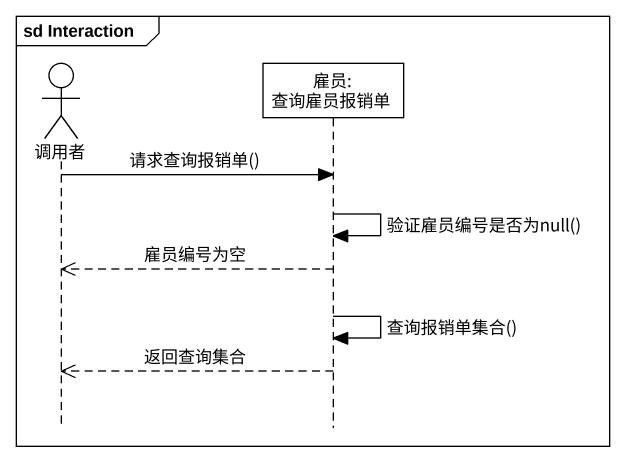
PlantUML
@startuml
mainframe sd Interaction
hide footbox
actor 调用者
participant "雇员: 查询雇员报销单" as 雇员_查询雇员报销单

调用者 -> 雇员_查询雇员报销单 : 请求查询报销单()
雇员_查询雇员报销单 -> 雇员_查询雇员报销单 : 验证雇员编号是否为null()
雇员_查询雇员报销单 -->> 调用者 : 雇员编号为空
雇员_查询雇员报销单 -> 雇员_查询雇员报销单 : 查询报销单集合()
雇员_查询雇员报销单 -->> 调用者 : 返回查询集合
@enduml
